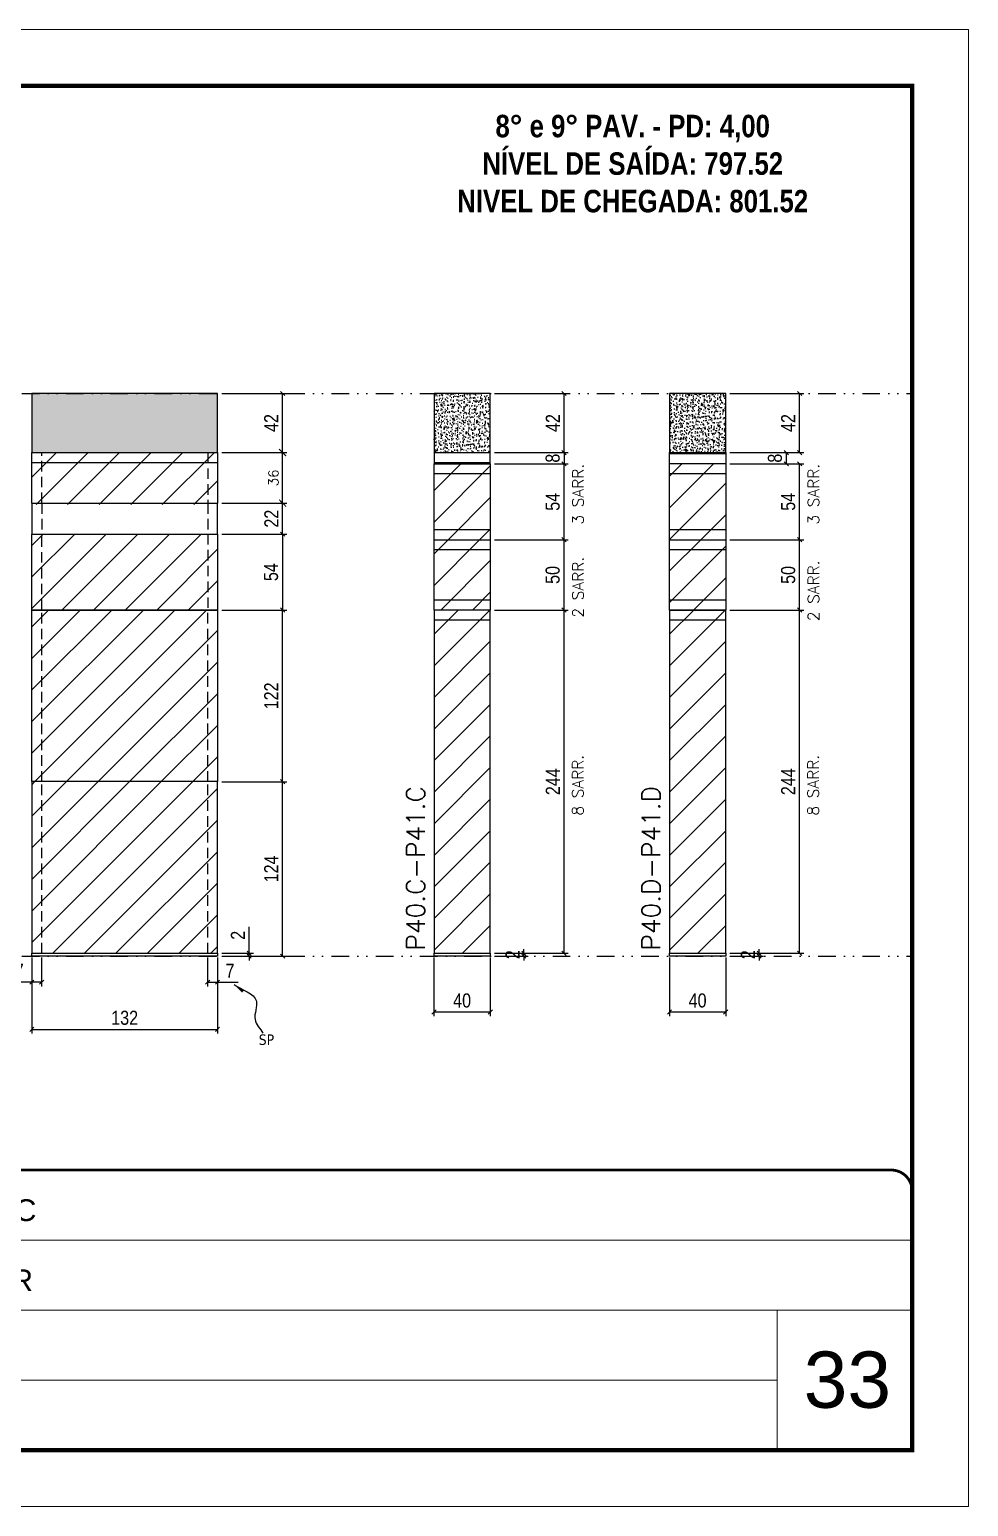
# Model space of a CAD drawing. Extents: x 28748 to 35002, y 14885 to 43501.
# Drawn here: x 29566 to 30233, y 33262 to 34312 of the extents above; entities that cross this region are included whole.
import ezdxf

# ---------------------------------------------------------------- set-up
doc = ezdxf.new("R2010")
doc.units = 0
for name, pattern in [('CONTINUO', [0]), ('DASHED', [0.75, 0.5, -0.25]), ('DIVIDE2', [0.625, 0.25, -0.125, 0, -0.125, 0, -0.125]), ('HIDDEN', [0.375, 0.25, -0.125])]:
    doc.linetypes.add(name, pattern=pattern)
for name, color, linetype, lineweight in [('CARIMBO', 255, 'Continuous', 9), ('Folhas', 255, 'Continuous', 9), ('Hachura', 251, 'Continuous', 9), ('SARRAFO DE PRESSAO', 251, 'DASHED', 9), ('Texto Seção', 7, 'Continuous', 15)]:
    doc.layers.add(name, color=color, linetype=linetype, lineweight=lineweight)
for name, color, linetype in [('COTA', 241, 'Continuous'), ('NOMENCLATURA', 7, 'Continuous'), ('Nível', 160, 'Continuous'), ('Painéis', 200, 'Continuous'), ('SARR_2.2x7', 40, 'Continuous'), ('Sarrafo de Pressão', 42, 'HIDDEN'), ('texto', 7, 'Continuous')]:
    doc.layers.add(name, color=color, linetype=linetype)
doc.styles.add('ARIAL', font='arial.ttf')
doc.styles.add('COTA TECNICA', font='techl___.ttf', dxfattribs={"height": 10})
doc.styles.add('COTA TECNICA-50', font='techl___.ttf', dxfattribs={"height": 10})
doc.styles.add('REGUA-120', font='ROMANS.shx', dxfattribs={"height": 15})
doc.styles.add('ROMANC', font='techb___.ttf', dxfattribs={"height": 2.5})
doc.styles.add('ROMANS', font='romans.shx')
doc.styles.get("Standard").update_dxf_attribs({"font": 'arial.ttf'})
doc.dimstyles.new('COTA PAINEL-50', dxfattribs={"dimtxt": 10, "dimasz": 3, "dimexe": 3, "dimexo": 3, "dimgap": 3, "dimtad": 1, "dimdec": 1, "dimzin": 12, "dimdsep": 46, "dimtxsty": 'COTA TECNICA-50', "dimblk1": 'OBLIQUE', "dimblk2": 'OBLIQUE', "dimsah": 1, "dimcen": 0.9, "dimclrd": 4, "dimclre": 4, "dimclrt": 240, "dimadec": 1, "dimazin": 3, "dimtfac": 1, "dimtdec": 1, "dimtmove": 0, "dimatfit": 3, "dimfxl": 1, "dimtolj": 1, "dimtzin": 12, "dimarcsym": 0})
doc.dimstyles.new('Cota Paínel', dxfattribs={"dimtxt": 7, "dimasz": 5, "dimexe": 3, "dimexo": 3, "dimgap": 3, "dimtad": 1, "dimdec": 1, "dimzin": 12, "dimdsep": 46, "dimtxsty": 'ROMANS', "dimblk": 'ARCHTICK', "dimcen": 0, "dimclrd": 4, "dimclre": 4, "dimclrt": 1, "dimadec": 1, "dimazin": 3, "dimtfac": 1, "dimtdec": 1, "dimtmove": 0, "dimatfit": 3, "dimldrblk": 'OBLIQUE', "dimfxl": 1, "dimtolj": 1, "dimtzin": 12, "dimarcsym": 0})
doc.dimstyles.new('PAINEL', dxfattribs={"dimtxt": 10, "dimasz": 3, "dimexe": 3, "dimexo": 3, "dimgap": 3, "dimtad": 1, "dimdec": 1, "dimzin": 12, "dimdsep": 46, "dimtxsty": 'COTA TECNICA', "dimblk1": 'OBLIQUE', "dimblk2": 'OBLIQUE', "dimsah": 1, "dimcen": 0.9, "dimclrd": 4, "dimclre": 4, "dimclrt": 240, "dimadec": 1, "dimazin": 3, "dimtfac": 1, "dimtdec": 1, "dimtmove": 0, "dimatfit": 3, "dimfxl": 1, "dimtolj": 1, "dimtzin": 12, "dimarcsym": 0})
doc.dimstyles.get("Standard").update_dxf_attribs({"dimtxt": 0.18, "dimasz": 0.18, "dimexe": 0.18, "dimexo": 0.0625, "dimgap": 0.09, "dimtad": 0, "dimtih": 1, "dimtoh": 1, "dimdec": 4, "dimzin": 0, "dimdsep": 46, "dimtxsty": 'Standard', "dimcen": 0.09, "dimadec": 0, "dimazin": 0, "dimtfac": 1, "dimtdec": 4, "dimtofl": 0, "dimtmove": 0, "dimatfit": 3, "dimfxl": 1, "dimtolj": 1, "dimtzin": 0, "dimarcsym": 0})
pattern_1 = [(45, (-103552.217, 1369.089), (-11.2253202, 11.2253202), [])]

# ---------------------------------------------------------------- blocks, each defined once
blk = doc.blocks.new('9999999999')
at = {"color": 30, "linetype": 'CONTINUO'}
for p, q in [((98564.6, 34379.6), (99584, 34379.6)), ((98564.6, 34329.8), (99488, 34329.8)), ((99584, 34329.8), (99488, 34329.8)), ((99488, 34329.8), (99488, 34230.2)), ((98564.6, 34280), (99488, 34280))]:
    blk.add_line(p, q, dxfattribs=at)
at = {"color": 30, "linetype": 'CONTINUO', "const_width": 2}
blk.add_lwpolyline([(99584, 34230.2), (99584, 34414.4, 0.414214), (99569, 34429.4), (98229, 34429.4, 0.414214), (98214, 34414.4), (98214, 34245.2, 0.414214), (98229, 34230.2), (99584, 34230.2)], format="xyb", dxfattribs=at)
at = {"layer": 'Folhas'}
blk.add_lwpolyline([(98139, 34190.2), (99624, 34190.2), (99624, 35240.2), (98139, 35240.2)], close=True, dxfattribs=at)
at = {"layer": 'Folhas', "color": 30, "const_width": 3}
blk.add_lwpolyline([(98214, 34230.2), (99584, 34230.2), (99584, 35200.2), (98214, 35200.2)], close=True, dxfattribs=at)
at = {"color": 7, "linetype": 'Continuous', "ltscale": 5, "style": 'ARIAL'}
for s, p in [('ROCONTEC', (98837.7, 34393.1)), ('REDE D´OR', (98837.7, 34343.3))]:
    blk.add_text(s, height=15.48, dxfattribs=at).set_placement(p)
blk = doc.blocks.new('_Oblique')
at = {"color": 0, "linetype": 'ByBlock', "lineweight": -2}
blk.add_line((-0.5, -0.5), (0.5, 0.5), dxfattribs=at)
blk = doc.blocks.new('*D700')
at = {"layer": 'COTA', "color": 4, "lineweight": -2, "transparency": 16777216}
for p, q in [((29896.4, 33899.4), (29948.9, 33899.4)), ((29945.9, 33655.4), (29945.9, 33899.4)), ((29896.4, 33655.4), (29948.9, 33655.4))]:
    blk.add_line(p, q, dxfattribs=at)
at = {"layer": 'Defpoints', "color": 0, "transparency": 16777216}
for p in [(29893.4, 33899.4), (29945.9, 33899.4), (29893.4, 33655.4)]:
    blk.add_point(p, dxfattribs=at)
at = {"layer": 'COTA', "color": 4, "lineweight": -2, "transparency": 16777216, "xscale": 3, "yscale": 3, "zscale": 3}
for p, rotation in [((29945.9, 33899.4), 90), ((29945.9, 33655.4), 270)]:
    blk.add_blockref('_Oblique', p, dxfattribs=dict(at, rotation=rotation))
at = {"layer": 'COTA', "color": 240, "transparency": 16777216, "insert": (29937.9, 33777.4), "char_height": 10, "attachment_point": 5, "rotation": 90, "style": 'COTA TECNICA'}
blk.add_mtext('\\A1;244', dxfattribs=at)
blk = doc.blocks.new('*D701')
at = {"layer": 'COTA', "color": 4, "lineweight": -2, "transparency": 16777216}
for p, q in [((29853.4, 33652.4), (29853.4, 33610.7)), ((29893.4, 33652.4), (29893.4, 33610.7)), ((29853.4, 33613.7), (29893.4, 33613.7))]:
    blk.add_line(p, q, dxfattribs=at)
at = {"layer": 'Defpoints', "color": 0, "transparency": 16777216}
for p in [(29853.4, 33655.4), (29893.4, 33655.4), (29893.4, 33613.7)]:
    blk.add_point(p, dxfattribs=at)
at = {"layer": 'COTA', "color": 4, "lineweight": -2, "transparency": 16777216, "xscale": 3, "yscale": 3, "zscale": 3, "rotation": 180}
blk.add_blockref('_Oblique', (29853.4, 33613.7), dxfattribs=at)
at = {"layer": 'COTA', "color": 4, "lineweight": -2, "transparency": 16777216, "xscale": 3, "yscale": 3, "zscale": 3}
blk.add_blockref('_Oblique', (29893.4, 33613.7), dxfattribs=at)
at = {"layer": 'COTA', "color": 240, "transparency": 16777216, "insert": (29873.4, 33621.8), "char_height": 10, "attachment_point": 5, "style": 'COTA TECNICA'}
blk.add_mtext('\\A1;40', dxfattribs=at)
blk = doc.blocks.new('*D702')
at = {"layer": 'COTA', "color": 4, "lineweight": -2, "transparency": 16777216}
for p, q in [((29896.4, 33655.4), (29920.3, 33655.4)), ((29896.4, 33653.4), (29920.3, 33653.4)), ((29917.3, 33655.4), (29917.3, 33658.4)), ((29917.3, 33653.4), (29917.3, 33655.4)), ((29917.3, 33653.4), (29917.3, 33650.4))]:
    blk.add_line(p, q, dxfattribs=at)
at = {"layer": 'Defpoints', "color": 0, "transparency": 16777216}
for p in [(29893.4, 33655.4), (29893.4, 33653.4), (29917.3, 33655.4)]:
    blk.add_point(p, dxfattribs=at)
at = {"layer": 'COTA', "color": 4, "lineweight": -2, "transparency": 16777216, "xscale": 3, "yscale": 3, "zscale": 3}
for p, rotation in [((29917.3, 33655.4), 270), ((29917.3, 33653.4), 90)]:
    blk.add_blockref('_Oblique', p, dxfattribs=dict(at, rotation=rotation))
at = {"layer": 'COTA', "color": 240, "transparency": 16777216, "insert": (29909.3, 33654.4), "char_height": 10, "attachment_point": 5, "rotation": 90, "style": 'COTA TECNICA-50'}
blk.add_mtext('\\A1;2', dxfattribs=at)
blk = doc.blocks.new('*D709')
at = {"layer": 'COTA', "color": 4, "lineweight": -2, "transparency": 16777216}
for p, q in [((29567.5, 33652.4), (29567.5, 33598.3)), ((29699.5, 33652.4), (29699.5, 33598.3)), ((29567.5, 33601.3), (29699.5, 33601.3))]:
    blk.add_line(p, q, dxfattribs=at)
at = {"layer": 'Defpoints', "color": 0, "transparency": 16777216}
for p in [(29567.5, 33655.4), (29699.5, 33655.4), (29699.5, 33601.3)]:
    blk.add_point(p, dxfattribs=at)
at = {"layer": 'COTA', "color": 4, "lineweight": -2, "transparency": 16777216, "xscale": 3, "yscale": 3, "zscale": 3, "rotation": 180}
blk.add_blockref('_Oblique', (29567.5, 33601.3), dxfattribs=at)
at = {"layer": 'COTA', "color": 4, "lineweight": -2, "transparency": 16777216, "xscale": 3, "yscale": 3, "zscale": 3}
blk.add_blockref('_Oblique', (29699.5, 33601.3), dxfattribs=at)
at = {"layer": 'COTA', "color": 240, "transparency": 16777216, "insert": (29633.5, 33609.5), "char_height": 10, "attachment_point": 5, "style": 'COTA TECNICA'}
blk.add_mtext('\\A1;132', dxfattribs=at)
blk = doc.blocks.new('*D710')
at = {"layer": 'COTA', "color": 4, "lineweight": -2, "transparency": 16777216}
for p, q in [((29702.5, 33777.4), (29748.8, 33777.4)), ((29745.8, 33653.4), (29745.8, 33777.4)), ((29702.5, 33653.4), (29748.8, 33653.4))]:
    blk.add_line(p, q, dxfattribs=at)
at = {"layer": 'Defpoints', "color": 0, "transparency": 16777216}
for p in [(29699.5, 33777.4), (29745.8, 33777.4), (29699.5, 33653.4)]:
    blk.add_point(p, dxfattribs=at)
at = {"layer": 'COTA', "color": 4, "lineweight": -2, "transparency": 16777216, "xscale": 3, "yscale": 3, "zscale": 3}
for p, rotation in [((29745.8, 33777.4), 90), ((29745.8, 33653.4), 270)]:
    blk.add_blockref('_Oblique', p, dxfattribs=dict(at, rotation=rotation))
at = {"layer": 'COTA', "color": 240, "transparency": 16777216, "insert": (29737.7, 33715.4), "char_height": 10, "attachment_point": 5, "rotation": 90, "style": 'COTA TECNICA-50'}
blk.add_mtext('\\A1;124', dxfattribs=at)
blk = doc.blocks.new('*D711')
at = {"layer": 'COTA', "color": 4, "lineweight": -2, "transparency": 16777216}
for p, q in [((29722, 33655.4), (29722, 33674.2)), ((29702.5, 33655.4), (29725, 33655.4)), ((29702.5, 33653.4), (29725, 33653.4)), ((29722, 33653.4), (29722, 33655.4)), ((29722, 33653.4), (29722, 33650.4))]:
    blk.add_line(p, q, dxfattribs=at)
at = {"layer": 'Defpoints', "color": 0, "transparency": 16777216}
for p in [(29699.5, 33655.4), (29699.5, 33653.4), (29722, 33653.4)]:
    blk.add_point(p, dxfattribs=at)
at = {"layer": 'COTA', "color": 4, "lineweight": -2, "transparency": 16777216, "xscale": 3, "yscale": 3, "zscale": 3}
for p, rotation in [((29722, 33655.4), 270), ((29722, 33653.4), 90)]:
    blk.add_blockref('_Oblique', p, dxfattribs=dict(at, rotation=rotation))
at = {"layer": 'COTA', "color": 240, "transparency": 16777216, "insert": (29714, 33668.2), "char_height": 10, "attachment_point": 5, "rotation": 90, "style": 'COTA TECNICA-50'}
blk.add_mtext('\\A1;2', dxfattribs=at)
blk = doc.blocks.new('*D712')
at = {"layer": 'COTA', "color": 4, "linetype": 'ByBlock', "lineweight": -2, "transparency": 16777216}
for p, q in [((29702.5, 33899.4), (29748.8, 33899.4)), ((29745.8, 33777.4), (29745.8, 33899.4)), ((29702.5, 33777.4), (29748.8, 33777.4))]:
    blk.add_line(p, q, dxfattribs=at)
at = {"layer": 'Defpoints', "color": 0, "linetype": 'ByBlock', "transparency": 16777216}
for p in [(29699.5, 33899.4), (29745.8, 33899.4), (29699.5, 33777.4)]:
    blk.add_point(p, dxfattribs=at)
at = {"layer": 'COTA', "color": 4, "linetype": 'ByBlock', "lineweight": -2, "transparency": 16777216, "xscale": 3, "yscale": 3, "zscale": 3}
for p, rotation in [((29745.8, 33899.4), 90), ((29745.8, 33777.4), 270)]:
    blk.add_blockref('_Oblique', p, dxfattribs=dict(at, rotation=rotation))
at = {"layer": 'COTA', "color": 240, "linetype": 'ByBlock', "transparency": 16777216, "insert": (29737.7, 33838.4), "char_height": 10, "attachment_point": 5, "rotation": 90, "style": 'COTA TECNICA'}
blk.add_mtext('\\A1;122', dxfattribs=at)
blk = doc.blocks.new('*D713')
at = {"layer": 'COTA', "color": 4, "lineweight": -2, "transparency": 16777216}
for p, q in [((29567.5, 33650.4), (29567.5, 33631.9)), ((29574.5, 33652.4), (29574.5, 33631.9)), ((29567.5, 33634.9), (29552.8, 33634.9)), ((29574.5, 33634.9), (29567.5, 33634.9))]:
    blk.add_line(p, q, dxfattribs=at)
at = {"layer": 'Defpoints', "color": 0, "transparency": 16777216}
for p in [(29567.5, 33653.4), (29574.5, 33655.4), (29567.5, 33634.9)]:
    blk.add_point(p, dxfattribs=at)
at = {"layer": 'COTA', "color": 4, "lineweight": -2, "transparency": 16777216, "xscale": 3, "yscale": 3, "zscale": 3, "rotation": 180}
blk.add_blockref('_Oblique', (29567.5, 33634.9), dxfattribs=at)
at = {"layer": 'COTA', "color": 4, "lineweight": -2, "transparency": 16777216, "xscale": 3, "yscale": 3, "zscale": 3}
blk.add_blockref('_Oblique', (29574.5, 33634.9), dxfattribs=at)
at = {"layer": 'COTA', "color": 240, "transparency": 16777216, "insert": (29558.6, 33643), "char_height": 10, "attachment_point": 5, "style": 'COTA TECNICA-50'}
blk.add_mtext('\\A1;7', dxfattribs=at)
blk = doc.blocks.new('*D714')
at = {"layer": 'COTA', "color": 4, "lineweight": -2, "transparency": 16777216}
for p, q in [((29692.5, 33652.4), (29692.5, 33631.9)), ((29699.5, 33650.4), (29699.5, 33631.9)), ((29692.5, 33634.9), (29699.5, 33634.9)), ((29699.5, 33634.9), (29714.2, 33634.9))]:
    blk.add_line(p, q, dxfattribs=at)
at = {"layer": 'Defpoints', "color": 0, "transparency": 16777216}
for p in [(29692.5, 33655.4), (29699.5, 33653.4), (29699.5, 33634.9)]:
    blk.add_point(p, dxfattribs=at)
at = {"layer": 'COTA', "color": 4, "lineweight": -2, "transparency": 16777216, "xscale": 3, "yscale": 3, "zscale": 3, "rotation": 180}
blk.add_blockref('_Oblique', (29692.5, 33634.9), dxfattribs=at)
at = {"layer": 'COTA', "color": 4, "lineweight": -2, "transparency": 16777216, "xscale": 3, "yscale": 3, "zscale": 3}
blk.add_blockref('_Oblique', (29699.5, 33634.9), dxfattribs=at)
at = {"layer": 'COTA', "color": 240, "transparency": 16777216, "insert": (29708.4, 33643), "char_height": 10, "attachment_point": 5, "style": 'COTA TECNICA-50'}
blk.add_mtext('\\A1;7', dxfattribs=at)
blk = doc.blocks.new('*D715')
at = {"layer": 'COTA', "color": 4, "lineweight": -2, "transparency": 16777216}
for p, q in [((30063.8, 33899.4), (30116.3, 33899.4)), ((30113.3, 33655.4), (30113.3, 33899.4)), ((30063.8, 33655.4), (30116.3, 33655.4))]:
    blk.add_line(p, q, dxfattribs=at)
at = {"layer": 'Defpoints', "color": 0, "transparency": 16777216}
for p in [(30060.8, 33899.4), (30113.3, 33899.4), (30060.8, 33655.4)]:
    blk.add_point(p, dxfattribs=at)
at = {"layer": 'COTA', "color": 4, "lineweight": -2, "transparency": 16777216, "xscale": 3, "yscale": 3, "zscale": 3}
for p, rotation in [((30113.3, 33899.4), 90), ((30113.3, 33655.4), 270)]:
    blk.add_blockref('_Oblique', p, dxfattribs=dict(at, rotation=rotation))
at = {"layer": 'COTA', "color": 240, "transparency": 16777216, "insert": (30105.2, 33777.4), "char_height": 10, "attachment_point": 5, "rotation": 90, "style": 'COTA TECNICA'}
blk.add_mtext('\\A1;244', dxfattribs=at)
blk = doc.blocks.new('*D716')
at = {"layer": 'COTA', "color": 4, "lineweight": -2, "transparency": 16777216}
for p, q in [((30020.8, 33652.4), (30020.8, 33610.7)), ((30060.8, 33652.4), (30060.8, 33610.7)), ((30020.8, 33613.7), (30060.8, 33613.7))]:
    blk.add_line(p, q, dxfattribs=at)
at = {"layer": 'Defpoints', "color": 0, "transparency": 16777216}
for p in [(30020.8, 33655.4), (30060.8, 33655.4), (30060.8, 33613.7)]:
    blk.add_point(p, dxfattribs=at)
at = {"layer": 'COTA', "color": 4, "lineweight": -2, "transparency": 16777216, "xscale": 3, "yscale": 3, "zscale": 3, "rotation": 180}
blk.add_blockref('_Oblique', (30020.8, 33613.7), dxfattribs=at)
at = {"layer": 'COTA', "color": 4, "lineweight": -2, "transparency": 16777216, "xscale": 3, "yscale": 3, "zscale": 3}
blk.add_blockref('_Oblique', (30060.8, 33613.7), dxfattribs=at)
at = {"layer": 'COTA', "color": 240, "transparency": 16777216, "insert": (30040.8, 33621.8), "char_height": 10, "attachment_point": 5, "style": 'COTA TECNICA'}
blk.add_mtext('\\A1;40', dxfattribs=at)
blk = doc.blocks.new('*D717')
at = {"layer": 'COTA', "color": 4, "lineweight": -2, "transparency": 16777216}
for p, q in [((30063.8, 33655.4), (30087.6, 33655.4)), ((30063.8, 33653.4), (30087.6, 33653.4)), ((30084.6, 33655.4), (30084.6, 33658.4)), ((30084.6, 33653.4), (30084.6, 33655.4)), ((30084.6, 33653.4), (30084.6, 33650.4))]:
    blk.add_line(p, q, dxfattribs=at)
at = {"layer": 'Defpoints', "color": 0, "transparency": 16777216}
for p in [(30060.8, 33655.4), (30060.8, 33653.4), (30084.6, 33655.4)]:
    blk.add_point(p, dxfattribs=at)
at = {"layer": 'COTA', "color": 4, "lineweight": -2, "transparency": 16777216, "xscale": 3, "yscale": 3, "zscale": 3}
for p, rotation in [((30084.6, 33655.4), 270), ((30084.6, 33653.4), 90)]:
    blk.add_blockref('_Oblique', p, dxfattribs=dict(at, rotation=rotation))
at = {"layer": 'COTA', "color": 240, "transparency": 16777216, "insert": (30076.6, 33654.4), "char_height": 10, "attachment_point": 5, "rotation": 90, "style": 'COTA TECNICA-50'}
blk.add_mtext('\\A1;2', dxfattribs=at)
blk = doc.blocks.new('*D1398')
at = {"layer": 'COTA', "color": 4, "lineweight": -2, "transparency": 16777216}
for p, q in [((29896.4, 34053.4), (29948.9, 34053.4)), ((29945.9, 34011.4), (29945.9, 34053.4)), ((29896.4, 34011.4), (29948.9, 34011.4))]:
    blk.add_line(p, q, dxfattribs=at)
at = {"layer": 'Defpoints', "color": 0, "transparency": 16777216}
for p in [(29893.4, 34053.4), (29945.9, 34053.4), (29893.4, 34011.4)]:
    blk.add_point(p, dxfattribs=at)
at = {"layer": 'COTA', "color": 4, "lineweight": -2, "transparency": 16777216, "xscale": 3, "yscale": 3, "zscale": 3}
for p, rotation in [((29945.9, 34053.4), 90), ((29945.9, 34011.4), 270)]:
    blk.add_blockref('_Oblique', p, dxfattribs=dict(at, rotation=rotation))
at = {"layer": 'COTA', "color": 240, "transparency": 16777216, "insert": (29937.9, 34032.4), "char_height": 10, "attachment_point": 5, "rotation": 90, "style": 'COTA TECNICA'}
blk.add_mtext('\\A1;42', dxfattribs=at)
blk = doc.blocks.new('*D1400')
at = {"layer": 'COTA', "color": 4, "lineweight": -2, "transparency": 16777216}
for p, q in [((30063.8, 34053.4), (30116.3, 34053.4)), ((30113.3, 34011.4), (30113.3, 34053.4)), ((30063.8, 34011.4), (30116.3, 34011.4))]:
    blk.add_line(p, q, dxfattribs=at)
at = {"layer": 'Defpoints', "color": 0, "transparency": 16777216}
for p in [(30060.8, 34053.4), (30113.3, 34053.4), (30060.8, 34011.4)]:
    blk.add_point(p, dxfattribs=at)
at = {"layer": 'COTA', "color": 4, "lineweight": -2, "transparency": 16777216, "xscale": 3, "yscale": 3, "zscale": 3}
for p, rotation in [((30113.3, 34053.4), 90), ((30113.3, 34011.4), 270)]:
    blk.add_blockref('_Oblique', p, dxfattribs=dict(at, rotation=rotation))
at = {"layer": 'COTA', "color": 240, "transparency": 16777216, "insert": (30105.2, 34032.4), "char_height": 10, "attachment_point": 5, "rotation": 90, "style": 'COTA TECNICA'}
blk.add_mtext('\\A1;42', dxfattribs=at)
blk = doc.blocks.new('*D1401')
at = {"layer": 'COTA', "color": 4, "lineweight": -2, "transparency": 16777216}
for p, q in [((29702.5, 34053.4), (29748.8, 34053.4)), ((29745.8, 34011.4), (29745.8, 34053.4)), ((29702.5, 34011.4), (29748.8, 34011.4))]:
    blk.add_line(p, q, dxfattribs=at)
at = {"layer": 'Defpoints', "color": 0, "transparency": 16777216}
for p in [(29699.5, 34053.4), (29745.8, 34053.4), (29699.5, 34011.4)]:
    blk.add_point(p, dxfattribs=at)
at = {"layer": 'COTA', "color": 4, "lineweight": -2, "transparency": 16777216, "xscale": 3, "yscale": 3, "zscale": 3}
for p, rotation in [((29745.8, 34053.4), 90), ((29745.8, 34011.4), 270)]:
    blk.add_blockref('_Oblique', p, dxfattribs=dict(at, rotation=rotation))
at = {"layer": 'COTA', "color": 240, "transparency": 16777216, "insert": (29737.7, 34032.4), "char_height": 10, "attachment_point": 5, "rotation": 90, "style": 'COTA TECNICA'}
blk.add_mtext('\\A1;42', dxfattribs=at)
blk = doc.blocks.new('_ArchTick')
at = {"color": 0, "linetype": 'ByBlock', "const_width": 0.15}
blk.add_lwpolyline([(-0.5, -0.5), (0.5, 0.5)], dxfattribs=at)
blk = doc.blocks.new('*D1402')
at = {"layer": 'COTA', "color": 4, "lineweight": -2, "transparency": 16777216}
for p, q in [((29702.5, 34011.4), (29748.8, 34011.4)), ((29745.8, 33975.4), (29745.8, 34011.4)), ((29702.5, 33975.4), (29748.8, 33975.4))]:
    blk.add_line(p, q, dxfattribs=at)
at = {"layer": 'Defpoints', "color": 0, "transparency": 16777216}
for p in [(29699.5, 34011.4), (29745.8, 34011.4), (29699.5, 33975.4)]:
    blk.add_point(p, dxfattribs=at)
at = {"layer": 'COTA', "color": 4, "lineweight": -2, "transparency": 16777216, "xscale": 5, "yscale": 5, "zscale": 5}
for p, rotation in [((29745.8, 34011.4), 90), ((29745.8, 33975.4), 270)]:
    blk.add_blockref('_ArchTick', p, dxfattribs=dict(at, rotation=rotation))
at = {"layer": 'COTA', "color": 1, "transparency": 16777216, "insert": (29739.3, 33993.4), "char_height": 7, "attachment_point": 5, "rotation": 90, "style": 'ROMANS'}
blk.add_mtext('\\A1;36', dxfattribs=at)
blk = doc.blocks.new('*D2068')
at = {"layer": 'COTA', "color": 4, "lineweight": -2, "transparency": 16777216}
for p, q in [((29896.4, 33949.4), (29948.9, 33949.4)), ((29945.9, 33899.4), (29945.9, 33949.4)), ((29896.4, 33899.4), (29948.9, 33899.4))]:
    blk.add_line(p, q, dxfattribs=at)
at = {"layer": 'Defpoints', "color": 0, "transparency": 16777216}
for p in [(29893.4, 33949.4), (29945.9, 33949.4), (29893.4, 33899.4)]:
    blk.add_point(p, dxfattribs=at)
at = {"layer": 'COTA', "color": 4, "lineweight": -2, "transparency": 16777216, "xscale": 3, "yscale": 3, "zscale": 3}
for p, rotation in [((29945.9, 33949.4), 90), ((29945.9, 33899.4), 270)]:
    blk.add_blockref('_Oblique', p, dxfattribs=dict(at, rotation=rotation))
at = {"layer": 'COTA', "color": 240, "transparency": 16777216, "insert": (29937.8, 33924.4), "char_height": 10, "attachment_point": 5, "rotation": 90, "style": 'COTA TECNICA-50'}
blk.add_mtext('\\A1;50', dxfattribs=at)
blk = doc.blocks.new('*D2069')
at = {"layer": 'COTA', "color": 4, "lineweight": -2, "transparency": 16777216}
for p, q in [((30063.8, 33949.4), (30116.3, 33949.4)), ((30113.3, 33899.4), (30113.3, 33949.4)), ((30063.8, 33899.4), (30116.3, 33899.4))]:
    blk.add_line(p, q, dxfattribs=at)
at = {"layer": 'Defpoints', "color": 0, "transparency": 16777216}
for p in [(30060.8, 33949.4), (30113.3, 33949.4), (30060.8, 33899.4)]:
    blk.add_point(p, dxfattribs=at)
at = {"layer": 'COTA', "color": 4, "lineweight": -2, "transparency": 16777216, "xscale": 3, "yscale": 3, "zscale": 3}
for p, rotation in [((30113.3, 33949.4), 90), ((30113.3, 33899.4), 270)]:
    blk.add_blockref('_Oblique', p, dxfattribs=dict(at, rotation=rotation))
at = {"layer": 'COTA', "color": 240, "transparency": 16777216, "insert": (30105.2, 33924.4), "char_height": 10, "attachment_point": 5, "rotation": 90, "style": 'COTA TECNICA-50'}
blk.add_mtext('\\A1;50', dxfattribs=at)
blk = doc.blocks.new('*D2250')
at = {"layer": 'COTA', "color": 4, "lineweight": -2, "transparency": 16777216}
for p, q in [((29702.5, 33953.4), (29748.8, 33953.4)), ((29745.8, 33953.4), (29745.8, 33899.4)), ((29702.5, 33899.4), (29748.8, 33899.4))]:
    blk.add_line(p, q, dxfattribs=at)
at = {"layer": 'Defpoints', "color": 0, "transparency": 16777216}
for p in [(29699.5, 33953.4), (29699.5, 33899.4), (29745.8, 33899.4)]:
    blk.add_point(p, dxfattribs=at)
at = {"layer": 'COTA', "color": 4, "lineweight": -2, "transparency": 16777216, "xscale": 3, "yscale": 3, "zscale": 3}
for p, rotation in [((29745.8, 33953.4), 90), ((29745.8, 33899.4), 270)]:
    blk.add_blockref('_Oblique', p, dxfattribs=dict(at, rotation=rotation))
at = {"layer": 'COTA', "color": 240, "transparency": 16777216, "insert": (29737.6, 33926.4), "char_height": 10, "attachment_point": 5, "rotation": 90, "style": 'COTA TECNICA'}
blk.add_mtext('\\A1;54', dxfattribs=at)
blk = doc.blocks.new('*D2251')
at = {"layer": 'COTA', "color": 4, "lineweight": -2, "transparency": 16777216}
for p, q in [((29896.4, 34003.4), (29948.9, 34003.4)), ((29945.9, 33949.4), (29945.9, 34003.4)), ((29896.4, 33949.4), (29948.9, 33949.4))]:
    blk.add_line(p, q, dxfattribs=at)
at = {"layer": 'Defpoints', "color": 0, "transparency": 16777216}
for p in [(29893.4, 34003.4), (29945.9, 34003.4), (29893.4, 33949.4)]:
    blk.add_point(p, dxfattribs=at)
at = {"layer": 'COTA', "color": 4, "lineweight": -2, "transparency": 16777216, "xscale": 3, "yscale": 3, "zscale": 3}
for p, rotation in [((29945.9, 34003.4), 90), ((29945.9, 33949.4), 270)]:
    blk.add_blockref('_Oblique', p, dxfattribs=dict(at, rotation=rotation))
at = {"layer": 'COTA', "color": 240, "transparency": 16777216, "insert": (29937.8, 33976.4), "char_height": 10, "attachment_point": 5, "rotation": 90, "style": 'COTA TECNICA-50'}
blk.add_mtext('\\A1;54', dxfattribs=at)
blk = doc.blocks.new('*D2252')
at = {"layer": 'COTA', "color": 4, "lineweight": -2, "transparency": 16777216}
for p, q in [((30063.8, 34003.4), (30116.3, 34003.4)), ((30113.3, 33949.4), (30113.3, 34003.4)), ((30063.8, 33949.4), (30116.3, 33949.4))]:
    blk.add_line(p, q, dxfattribs=at)
at = {"layer": 'Defpoints', "color": 0, "transparency": 16777216}
for p in [(30060.8, 34003.4), (30113.3, 34003.4), (30060.8, 33949.4)]:
    blk.add_point(p, dxfattribs=at)
at = {"layer": 'COTA', "color": 4, "lineweight": -2, "transparency": 16777216, "xscale": 3, "yscale": 3, "zscale": 3}
for p, rotation in [((30113.3, 34003.4), 90), ((30113.3, 33949.4), 270)]:
    blk.add_blockref('_Oblique', p, dxfattribs=dict(at, rotation=rotation))
at = {"layer": 'COTA', "color": 240, "transparency": 16777216, "insert": (30105.2, 33976.4), "char_height": 10, "attachment_point": 5, "rotation": 90, "style": 'COTA TECNICA-50'}
blk.add_mtext('\\A1;54', dxfattribs=at)
blk = doc.blocks.new('*D2428')
at = {"layer": 'COTA', "color": 4, "lineweight": -2, "transparency": 16777216}
for p, q in [((29702.5, 33975.4), (29748.8, 33975.4)), ((29745.8, 33953.4), (29745.8, 33975.4)), ((29702.5, 33953.4), (29748.8, 33953.4))]:
    blk.add_line(p, q, dxfattribs=at)
at = {"layer": 'Defpoints', "color": 0, "transparency": 16777216}
for p in [(29699.5, 33975.4), (29745.8, 33975.4), (29699.5, 33953.4)]:
    blk.add_point(p, dxfattribs=at)
at = {"layer": 'COTA', "color": 4, "lineweight": -2, "transparency": 16777216, "xscale": 3, "yscale": 3, "zscale": 3}
for p, rotation in [((29745.8, 33975.4), 90), ((29745.8, 33953.4), 270)]:
    blk.add_blockref('_Oblique', p, dxfattribs=dict(at, rotation=rotation))
at = {"layer": 'COTA', "color": 240, "transparency": 16777216, "insert": (29737.8, 33964.4), "char_height": 10, "attachment_point": 5, "rotation": 90, "style": 'COTA TECNICA'}
blk.add_mtext('\\A1;22', dxfattribs=at)
blk = doc.blocks.new('*D2596')
at = {"layer": 'COTA', "color": 4, "lineweight": -2, "transparency": 16777216}
for p, q in [((29896.4, 34011.4), (29948.9, 34011.4)), ((29945.9, 34011.4), (29945.9, 34003.4)), ((29896.4, 34003.4), (29948.9, 34003.4))]:
    blk.add_line(p, q, dxfattribs=at)
at = {"layer": 'Defpoints', "color": 0, "transparency": 16777216}
for p in [(29893.4, 34011.4), (29893.4, 34003.4), (29945.9, 34003.4)]:
    blk.add_point(p, dxfattribs=at)
at = {"layer": 'COTA', "color": 4, "lineweight": -2, "transparency": 16777216, "xscale": 3, "yscale": 3, "zscale": 3}
for p, rotation in [((29945.9, 34011.4), 90), ((29945.9, 34003.4), 270)]:
    blk.add_blockref('_Oblique', p, dxfattribs=dict(at, rotation=rotation))
at = {"layer": 'COTA', "color": 240, "transparency": 16777216, "insert": (29937.8, 34007.4), "char_height": 10, "attachment_point": 5, "rotation": 90, "style": 'COTA TECNICA'}
blk.add_mtext('\\A1;8', dxfattribs=at)
blk = doc.blocks.new('*D2597')
at = {"layer": 'COTA', "color": 4, "lineweight": -2, "transparency": 16777216}
for p, q in [((30063.8, 34011.4), (30106.9, 34011.4)), ((30103.9, 34003.4), (30103.9, 34011.4)), ((30063.8, 34003.4), (30106.9, 34003.4))]:
    blk.add_line(p, q, dxfattribs=at)
at = {"layer": 'Defpoints', "color": 0, "transparency": 16777216}
for p in [(30060.8, 34011.4), (30103.9, 34011.4), (30060.8, 34003.4)]:
    blk.add_point(p, dxfattribs=at)
at = {"layer": 'COTA', "color": 4, "lineweight": -2, "transparency": 16777216, "xscale": 3, "yscale": 3, "zscale": 3}
for p, rotation in [((30103.9, 34011.4), 90), ((30103.9, 34003.4), 270)]:
    blk.add_blockref('_Oblique', p, dxfattribs=dict(at, rotation=rotation))
at = {"layer": 'COTA', "color": 240, "transparency": 16777216, "insert": (30095.8, 34007.4), "char_height": 10, "attachment_point": 5, "rotation": 90, "style": 'COTA TECNICA'}
blk.add_mtext('\\A1;8', dxfattribs=at)

msp = doc.modelspace()

# ---------------------------------------------------------------- hatches: boundary and pattern name
at = {"layer": 'COTA', "linetype": 'ByBlock'}
h = msp.add_hatch(dxfattribs=at)
h.set_pattern_fill('AR-CONC', color=256, scale=0.03)
h.set_pattern_definition([(50, (-101535.5688, 7184.164), (5.46554007, -0.47817257), [0.5715, -6.2865]), (355, (-101535.569, 7184.164), (-1.05730264, 5.73170536), [0.4572, -5.02921753]), (100.4514447, (-101535.1133, 7184.124), (4.40823741, 5.25353256), [0.48570026, -5.34270734]), (46.1842, (-101535.569, 7185.688), (8.13237123, -1.26126984), [0.85725, -9.42975]), (96.6355576, (-101534.891, 7185.583), (7.122124, 7.42278374), [0.7285507, -8.01406824]), (351.184151, (-101535.569, 7185.688), (7.122124, 7.42278374), [0.685799, -7.54379196]), (21, (-101534.8068, 7185.307), (4.54843174, -3.06795595), [0.5715, -6.2865]), (326, (-101534.807, 7185.307), (1.85406085, 5.52563898), [0.4572, -5.0292]), (71.451445, (-101534.428, 7185.0514), (6.40249258, 2.45768307), [0.48570026, -5.34269813]), (37.5, (-101535.5688, 7184.164), (0.092658098, 2.536651166), [0, -4.96824, 0, -5.1054, 0, -5.04825]), (7.5, (-101535.5688, 7184.164), (2.004589875, 3.005417245), [0, -2.91084, 0, -4.85394, 0, -1.92405]), (327.5, (-101537.268, 7184.164), (4.067717855, -0.17186232), [0, -1.905, 0, -5.9436, 0, -7.8867]), (317.5, (-101538.03, 7184.164), (4.44387544, 0.76279473), [0, -2.4765, 0, -3.94716, 0, -5.6007])])
h.paths.add_polyline_path([(29567.52, 34011.43), (29699.52, 34011.43), (29699.52, 34053.43), (29567.52, 34053.43)])
h = msp.add_hatch(dxfattribs=at)
h.set_pattern_fill('AR-CONC', color=256, scale=0.03)
h.set_pattern_definition([(50, (-101760.5917, 7198.164), (5.46554007, -0.47817257), [0.5715, -6.2865]), (355, (-101760.5917, 7198.164), (-1.05730264, 5.73170536), [0.4572, -5.02921753]), (100.4514447, (-101760.136, 7198.124), (4.40823741, 5.25353256), [0.48570026, -5.34270734]), (46.1842, (-101760.592, 7199.688), (8.13237123, -1.26126984), [0.85725, -9.42975]), (96.6355576, (-101759.914, 7199.583), (7.122124, 7.42278374), [0.7285507, -8.01406824]), (351.184151, (-101760.592, 7199.688), (7.122124, 7.42278374), [0.685799, -7.54379196]), (21, (-101759.8297, 7199.307), (4.54843174, -3.06795595), [0.5715, -6.2865]), (326, (-101759.8297, 7199.307), (1.85406085, 5.52563898), [0.4572, -5.0292]), (71.451445, (-101759.4506, 7199.0514), (6.40249258, 2.45768307), [0.48570026, -5.34269813]), (37.5, (-101760.5917, 7198.164), (0.092658098, 2.536651166), [0, -4.96824, 0, -5.1054, 0, -5.04825]), (7.5, (-101760.5917, 7198.164), (2.004589875, 3.005417245), [0, -2.91084, 0, -4.85394, 0, -1.92405]), (327.5, (-101762.291, 7198.164), (4.067717855, -0.17186232), [0, -1.905, 0, -5.9436, 0, -7.8867]), (317.5, (-101763.053, 7198.164), (4.44387544, 0.76279473), [0, -2.4765, 0, -3.94716, 0, -5.6007])])
h.paths.add_polyline_path([(29853.44, 34011.41), (29893.44, 34011.41), (29893.44, 34053.43), (29853.44, 34053.43)])
h = msp.add_hatch(dxfattribs=at)
h.set_pattern_fill('AR-CONC', color=256, scale=0.03)
h.set_pattern_definition([(50, (-101593.197, 7218.164), (5.46554007, -0.47817257), [0.5715, -6.2865]), (355, (-101593.197, 7218.164), (-1.05730264, 5.73170536), [0.4572, -5.02921753]), (100.4514447, (-101592.7415, 7218.124), (4.40823741, 5.25353256), [0.48570026, -5.34270734]), (46.1842, (-101593.197, 7219.688), (8.13237123, -1.26126984), [0.85725, -9.42975]), (96.6355576, (-101592.519, 7219.583), (7.122124, 7.42278374), [0.7285507, -8.01406824]), (351.184151, (-101593.197, 7219.688), (7.122124, 7.42278374), [0.685799, -7.54379196]), (21, (-101592.435, 7219.307), (4.54843174, -3.06795595), [0.5715, -6.2865]), (326, (-101592.435, 7219.307), (1.85406085, 5.52563898), [0.4572, -5.0292]), (71.451445, (-101592.056, 7219.0514), (6.40249258, 2.45768307), [0.48570026, -5.34269813]), (37.5, (-101593.197, 7218.164), (0.092658098, 2.536651166), [0, -4.96824, 0, -5.1054, 0, -5.04825]), (7.5, (-101593.197, 7218.164), (2.004589875, 3.005417245), [0, -2.91084, 0, -4.85394, 0, -1.92405]), (327.5, (-101594.8962, 7218.164), (4.067717855, -0.17186232), [0, -1.905, 0, -5.9436, 0, -7.8867]), (317.5, (-101595.6582, 7218.164), (4.44387544, 0.76279473), [0, -2.4765, 0, -3.94716, 0, -5.6007])])
h.paths.add_polyline_path([(30020.83, 34011.41), (30060.83, 34011.41), (30060.83, 34053.43), (30020.83, 34053.43)])
at = {"layer": 'Hachura', "linetype": 'ByBlock'}
h = msp.add_hatch(dxfattribs=at)
h.set_pattern_fill('ANSI31', color=256, scale=5)
h.set_pattern_definition([(45, (26019.121, 34441.735), (-11.22532, 11.22532), [])])
h.paths.add_polyline_path([(29699.52, 33974.43), (29699.52, 34011.43), (29567.52, 34011.43), (29567.52, 33974.43)])
at = {"layer": 'Hachura'}
h = msp.add_hatch(dxfattribs=at)
h.set_pattern_fill('ANSI31', color=256, scale=5)
h.paths.add_polyline_path([(29893.44, 34003.41), (29853.44, 34003.41), (29853.44, 33949.41), (29893.44, 33949.41)])
h = msp.add_hatch(dxfattribs=at)
h.set_pattern_fill('ANSI31', color=256, scale=5)
h.paths.add_polyline_path([(30060.83, 34003.41), (30020.83, 34003.41), (30020.83, 33949.41), (30060.83, 33949.41)])
h = msp.add_hatch(dxfattribs=at)
h.set_pattern_fill('ANSI31', color=256, scale=5)
h.paths.add_polyline_path([(29699.52, 33953.43), (29567.52, 33953.43), (29567.52, 33899.43), (29699.52, 33899.43)])
h = msp.add_hatch(dxfattribs=at)
h.set_pattern_fill('ANSI31', color=256, scale=5)
h.paths.add_polyline_path([(29893.44, 33949.41), (29853.44, 33949.41), (29853.44, 33899.41), (29893.44, 33899.41)])
h = msp.add_hatch(dxfattribs=at)
h.set_pattern_fill('ANSI31', color=256, scale=5)
h.paths.add_polyline_path([(30060.83, 33949.41), (30020.83, 33949.41), (30020.83, 33899.41), (30060.83, 33899.41)])
at = {"layer": 'Hachura', "linetype": 'ByBlock'}
h = msp.add_hatch(dxfattribs=at)
h.set_pattern_fill('ANSI31', color=256, scale=5)
h.set_pattern_definition(pattern_1)
h.paths.add_polyline_path([(29699.52, 33777.43), (29699.52, 33899.43), (29567.52, 33899.43), (29567.52, 33777.43)])
h = msp.add_hatch(dxfattribs=at)
h.set_pattern_fill('ANSI31', color=256, scale=5)
h.set_pattern_definition([(45, (-103552.843, 1369.089), (-11.2253202, 11.2253202), [])])
h.paths.add_polyline_path([(29893.44, 33899.41), (29853.44, 33899.41), (29853.44, 33655.43), (29893.44, 33655.43)])
h = msp.add_hatch(dxfattribs=at)
h.set_pattern_fill('ANSI31', color=256, scale=5)
h.set_pattern_definition([(45, (-103385.448, 1369.089), (-11.2253202, 11.2253202), [])])
h.paths.add_polyline_path([(30060.83, 33899.41), (30020.83, 33899.41), (30020.83, 33655.43), (30060.83, 33655.43)])
h = msp.add_hatch(dxfattribs=at)
h.set_pattern_fill('ANSI31', color=256, scale=5)
h.set_pattern_definition(pattern_1)
h.paths.add_polyline_path([(29699.52, 33777.43), (29567.52, 33777.43), (29567.52, 33655.43), (29699.52, 33655.43)])

# ---------------------------------------------------------------- linework, layer by layer
at = {"layer": 'COTA', "linetype": 'ByBlock'}
for points in [[(29567.52, 34011.43), (29699.52, 34011.43), (29699.52, 34053.43), (29567.52, 34053.43)], [(29853.44, 34011.41), (29893.44, 34011.41), (29893.44, 34053.43), (29853.44, 34053.43)], [(30020.83, 34011.41), (30060.83, 34011.41), (30060.83, 34053.43), (30020.83, 34053.43)]]:
    msp.add_lwpolyline(points, close=True, dxfattribs=at)
at = {"layer": 'Nível', "color": 4, "linetype": 'DIVIDE2', "ltscale": 50}
for p, q in [((29183, 34053.43), (30193.34, 34053.43)), ((29183, 33653.43), (30193.34, 33653.43))]:
    msp.add_line(p, q, dxfattribs=at)
at = {"layer": 'Painéis'}
for p, q in [((29567.52, 34011.43), (29699.52, 34011.43)), ((29567.52, 33975.43), (29567.52, 34011.43)), ((29699.52, 34011.43), (29699.52, 33975.43)), ((29853.44, 34011.41), (29893.44, 34011.41)), ((29853.44, 34011.41), (29853.44, 34003.41)), ((29893.44, 34003.41), (29893.44, 34011.41)), ((30020.83, 34011.41), (30060.83, 34011.41)), ((30020.83, 34003.41), (30020.83, 34011.41)), ((30020.83, 34011.41), (30060.83, 34011.41)), ((30060.83, 34011.41), (30060.83, 34003.41)), ((29853.44, 33949.41), (29853.44, 34003.41)), ((29853.44, 34003.41), (29893.44, 34003.41)), ((29893.44, 34003.41), (29893.44, 33949.41)), ((30020.83, 33949.41), (30020.83, 34003.41)), ((30060.83, 34003.41), (30020.83, 34003.41)), ((30060.83, 34003.41), (30060.83, 33949.41)), ((29567.52, 33975.43), (29699.52, 33975.43)), ((29567.52, 33975.43), (29567.52, 33953.43)), ((29567.52, 33975.43), (29699.52, 33975.43)), ((29699.52, 33953.43), (29699.52, 33975.43)), ((29567.52, 33899.43), (29567.52, 33953.43)), ((29567.52, 33953.43), (29699.52, 33953.43)), ((29699.52, 33953.43), (29699.52, 33899.43)), ((29853.44, 33949.41), (29893.44, 33949.41)), ((29853.44, 33899.41), (29853.44, 33949.41)), ((29893.44, 33949.41), (29893.44, 33899.41)), ((30020.83, 33949.41), (30060.83, 33949.41)), ((30020.83, 33899.41), (30020.83, 33949.41)), ((30020.83, 33949.41), (30060.83, 33949.41)), ((30060.83, 33949.41), (30060.83, 33899.41)), ((29699.52, 33899.43), (29567.52, 33899.43)), ((29893.44, 33899.41), (29853.44, 33899.41)), ((30020.83, 33899.41), (30060.83, 33899.41)), ((29853.44, 33655.43), (29893.44, 33655.43)), ((29853.44, 33653.43), (29853.44, 33655.43)), ((29893.44, 33653.43), (29853.44, 33653.43)), ((29893.44, 33655.43), (29893.44, 33653.43)), ((30020.83, 33655.43), (30060.83, 33655.43)), ((30020.83, 33653.43), (30020.83, 33655.43)), ((30060.83, 33653.43), (30020.83, 33653.43)), ((30060.83, 33655.43), (30060.83, 33653.43))]:
    msp.add_line(p, q, dxfattribs=at)
for points in [[(29699.52, 33777.43), (29567.52, 33777.43), (29567.52, 33899.43), (29699.52, 33899.43)], [(29853.44, 33655.43), (29893.44, 33655.43), (29893.44, 33899.41), (29853.44, 33899.41)], [(30020.83, 33655.43), (30060.83, 33655.43), (30060.83, 33899.41), (30020.83, 33899.41)], [(29567.52, 33655.43), (29699.52, 33655.43), (29699.52, 33777.43), (29567.52, 33777.43)], [(29567.52, 33655.43), (29699.52, 33655.43), (29699.52, 33653.43), (29567.52, 33653.43)]]:
    msp.add_lwpolyline(points, close=True, dxfattribs=at)
msp.add_lwpolyline([(29567.52, 33899.43), (29699.52, 33899.43)], dxfattribs=at)
at = {"layer": 'SARR_2.2x7'}
for p, q in [((30060.83, 34010.41), (30020.83, 34010.41)), ((29567.52, 34004.43), (29699.52, 34004.43)), ((29853.44, 34004.41), (29893.44, 34004.41)), ((29853.44, 33996.41), (29893.44, 33996.41)), ((30020.83, 33996.41), (30060.83, 33996.41)), ((29893.44, 33956.41), (29853.44, 33956.41)), ((30060.83, 33956.41), (30020.83, 33956.41)), ((29853.44, 33942.41), (29893.44, 33942.41)), ((30020.83, 33942.41), (30060.83, 33942.41)), ((29893.44, 33906.41), (29853.44, 33906.41)), ((30060.83, 33906.41), (30020.83, 33906.41)), ((29853.44, 33892.41), (29893.44, 33892.41)), ((30020.83, 33892.41), (30060.83, 33892.41))]:
    msp.add_line(p, q, dxfattribs=at)
at = {"layer": 'Sarrafo de Pressão', "ltscale": 30}
for p, q in [((29574.52, 33975.43), (29574.52, 34011.43)), ((29692.52, 34011.43), (29692.52, 33975.43)), ((29574.52, 33975.43), (29574.52, 33953.43)), ((29692.52, 33975.43), (29692.52, 33953.43)), ((29574.52, 33899.43), (29574.52, 33953.43)), ((29692.52, 33953.43), (29692.52, 33899.43)), ((29574.52, 33777.43), (29574.52, 33899.43)), ((29692.52, 33777.43), (29692.52, 33899.43)), ((29574.52, 33655.43), (29574.52, 33777.43)), ((29692.52, 33655.43), (29692.52, 33777.43))]:
    msp.add_line(p, q, dxfattribs=at)

# ---------------------------------------------------------------- block references
at = {"layer": 'SARRAFO DE PRESSAO', "color": 6, "linetype": 'ByBlock'}
msp.add_blockref('9999999999', (-69390.64, -928.06), dxfattribs=at)

# ---------------------------------------------------------------- texts
at = {"layer": 'CARIMBO', "style": 'ARIAL'}
msp.add_text('33', height=40, dxfattribs=at).set_placement((30116.2, 33332.29))
at = {"layer": 'NOMENCLATURA', "color": 2, "insert": (29994.67, 34278.2), "char_height": 16, "attachment_point": 2, "style": 'ROMANC'}
msp.add_mtext_dynamic_manual_height_columns('\\P8° e 9° PAV. - PD: 4,00\\PNÍVEL DE SAÍDA: 797.52\\PNIVEL DE CHEGADA: 801.52', width=300.2766, gutter_width=1, heights=[0], dxfattribs=at)
at = {"layer": 'texto', "color": 0, "insert": (29734.29, 33593.94), "char_height": 7.5, "attachment_point": 5}
msp.add_mtext('{\\fTahoma|b0|i0|c0|p34;\\C4;SP}', dxfattribs=at)
at = {"layer": 'Texto Seção', "linetype": 'Continuous', "style": 'ROMANS'}
for s, p in [('3 SARR.', (29959.76, 33960.2)), ('3 SARR.', (30127.15, 33960.2)), ('2 SARR.', (29959.76, 33894.09)), ('2 SARR.', (30127.15, 33891.5)), ('8 SARR.', (29959.61, 33753.33)), ('8 SARR.', (30127, 33753.33))]:
    msp.add_text(s, height=8, rotation=90, dxfattribs=at).set_placement(p)
at = {"layer": 'Texto Seção', "char_height": 13, "width": 285.3299, "attachment_point": 7, "rotation": 90, "style": 'REGUA-120'}
for s, insert in [('P40.C-P41.C', (29846.79, 33657.35)), ('P40.D-P41.D', (30014.18, 33657.35))]:
    msp.add_mtext(s, dxfattribs=dict(at, insert=insert))

# ---------------------------------------------------------------- dimensions: what is measured, and where the dimension line sits
at = {"layer": 'COTA'}
for base, p1, p2, picture, middle in [((29745.75, 34053.43), (29699.52, 34011.43), (29699.52, 34053.43), '*D1401', (29737.68, 34032.43)), ((29945.92, 34053.43), (29893.44, 34011.41), (29893.44, 34053.43), '*D1398', (29937.85, 34032.42)), ((30113.32, 34053.43), (30060.83, 34011.41), (30060.83, 34053.43), '*D1400', (30105.25, 34032.42)), ((29945.92, 33899.41), (29893.44, 33655.43), (29893.44, 33899.41), '*D700', (29937.85, 33777.42)), ((30113.32, 33899.41), (30060.83, 33655.43), (30060.83, 33899.41), '*D715', (30105.25, 33777.42))]:
    dim = msp.add_linear_dim(base=base, p1=p1, p2=p2, angle=90, dimstyle='PAINEL', override={"dimarcsym": 2}, dxfattribs=at)
    dim.commit()
    dim.dimension.update_dxf_attribs({"geometry": picture, "text_midpoint": middle})
for base, p1, p2, angle, dimstyle, picture, middle in [((29745.75, 34011.43), (29699.52, 33975.43), (29699.52, 34011.43), 90, 'Cota Paínel', '*D1402', (29739.25, 33993.43)), ((29945.92, 34003.41), (29893.44, 33949.41), (29893.44, 34003.41), 90, 'COTA PAINEL-50', '*D2251', (29937.81, 33976.41)), ((30113.32, 34003.41), (30060.83, 33949.41), (30060.83, 34003.41), 90, 'COTA PAINEL-50', '*D2252', (30105.21, 33976.41)), ((29745.75, 33899.43), (29699.52, 33953.43), (29699.52, 33899.43), 90, 'PAINEL', '*D2250', (29737.64, 33926.43)), ((29945.92, 33949.41), (29893.44, 33899.41), (29893.44, 33949.41), 90, 'COTA PAINEL-50', '*D2068', (29937.81, 33924.41)), ((30113.32, 33949.41), (30060.83, 33899.41), (30060.83, 33949.41), 90, 'COTA PAINEL-50', '*D2069', (30105.21, 33924.41)), ((29745.75, 33777.43), (29699.52, 33653.43), (29699.52, 33777.43), 90, 'COTA PAINEL-50', '*D710', (29737.68, 33715.43)), ((29567.52, 33634.92), (29574.52, 33655.43), (29567.52, 33653.43), 180, 'COTA PAINEL-50', '*D713', (29558.65, 33642.99))]:
    dim = msp.add_linear_dim(base=base, p1=p1, p2=p2, angle=angle, dimstyle=dimstyle, dxfattribs=at)
    dim.commit()
    dim.dimension.update_dxf_attribs({"geometry": picture, "text_midpoint": middle})
for base, p1, p2, dimstyle, picture, middle in [((29945.92, 34003.41), (29893.44, 34011.41), (29893.44, 34003.41), 'PAINEL', '*D2596', (29945.92, 34007.41)), ((30103.92, 34011.41), (30060.83, 34003.41), (30060.83, 34011.41), 'PAINEL', '*D2597', (30103.92, 34007.41)), ((29745.75, 33975.43), (29699.52, 33953.43), (29699.52, 33975.43), 'PAINEL', '*D2428', (29745.75, 33964.43)), ((29722.04, 33653.43), (29699.52, 33655.43), (29699.52, 33653.43), 'COTA PAINEL-50', '*D711', (29722.04, 33668.17)), ((29917.25, 33655.43), (29893.44, 33653.43), (29893.44, 33655.43), 'COTA PAINEL-50', '*D702', (29917.25, 33654.43)), ((30084.65, 33655.43), (30060.83, 33653.43), (30060.83, 33655.43), 'COTA PAINEL-50', '*D717', (30084.65, 33654.43))]:
    dim = msp.add_linear_dim(base=base, p1=p1, p2=p2, angle=90, dimstyle=dimstyle, dxfattribs=at)
    dim.commit()
    dim.dimension.update_dxf_attribs({"geometry": picture, "text_midpoint": middle, "dimtype": 160})
at = {"layer": 'COTA', "linetype": 'ByBlock'}
dim = msp.add_linear_dim(base=(29745.75, 33899.43), p1=(29699.52, 33777.43), p2=(29699.52, 33899.43), angle=90, dimstyle='PAINEL', dxfattribs=at)
dim.commit()
dim.dimension.update_dxf_attribs({"geometry": '*D712', "text_midpoint": (29737.7, 33838.43)})
at = {"layer": 'COTA'}
for base, p1, p2, picture, middle in [((29699.52, 33601.25), (29567.52, 33655.43), (29699.52, 33655.43), '*D709', (29633.52, 33609.47)), ((29893.44, 33613.7), (29853.44, 33655.43), (29893.44, 33655.43), '*D701', (29873.44, 33621.8)), ((30060.83, 33613.7), (30020.83, 33655.43), (30060.83, 33655.43), '*D716', (30040.83, 33621.8))]:
    dim = msp.add_linear_dim(base=base, p1=p1, p2=p2, dimstyle='PAINEL', override={"dimarcsym": 2}, dxfattribs=at)
    dim.commit()
    dim.dimension.update_dxf_attribs({"geometry": picture, "text_midpoint": middle})
dim = msp.add_linear_dim(base=(29699.52, 33634.92), p1=(29692.52, 33655.43), p2=(29699.52, 33653.43), dimstyle='COTA PAINEL-50', dxfattribs=at)
dim.commit()
dim.dimension.update_dxf_attribs({"geometry": '*D714', "text_midpoint": (29708.38, 33642.99)})

# ---------------------------------------------------------------- leaders
at = {"layer": 'COTA', "path_type": 1}
msp.add_leader([(29711.34, 33633.25), (29727.13, 33621.41), (29726.2, 33608.4), (29731.76, 33598.62)], dimstyle='Standard', override={"dimasz": 8}, dxfattribs=at)

doc.saveas('drawing.dxf')
